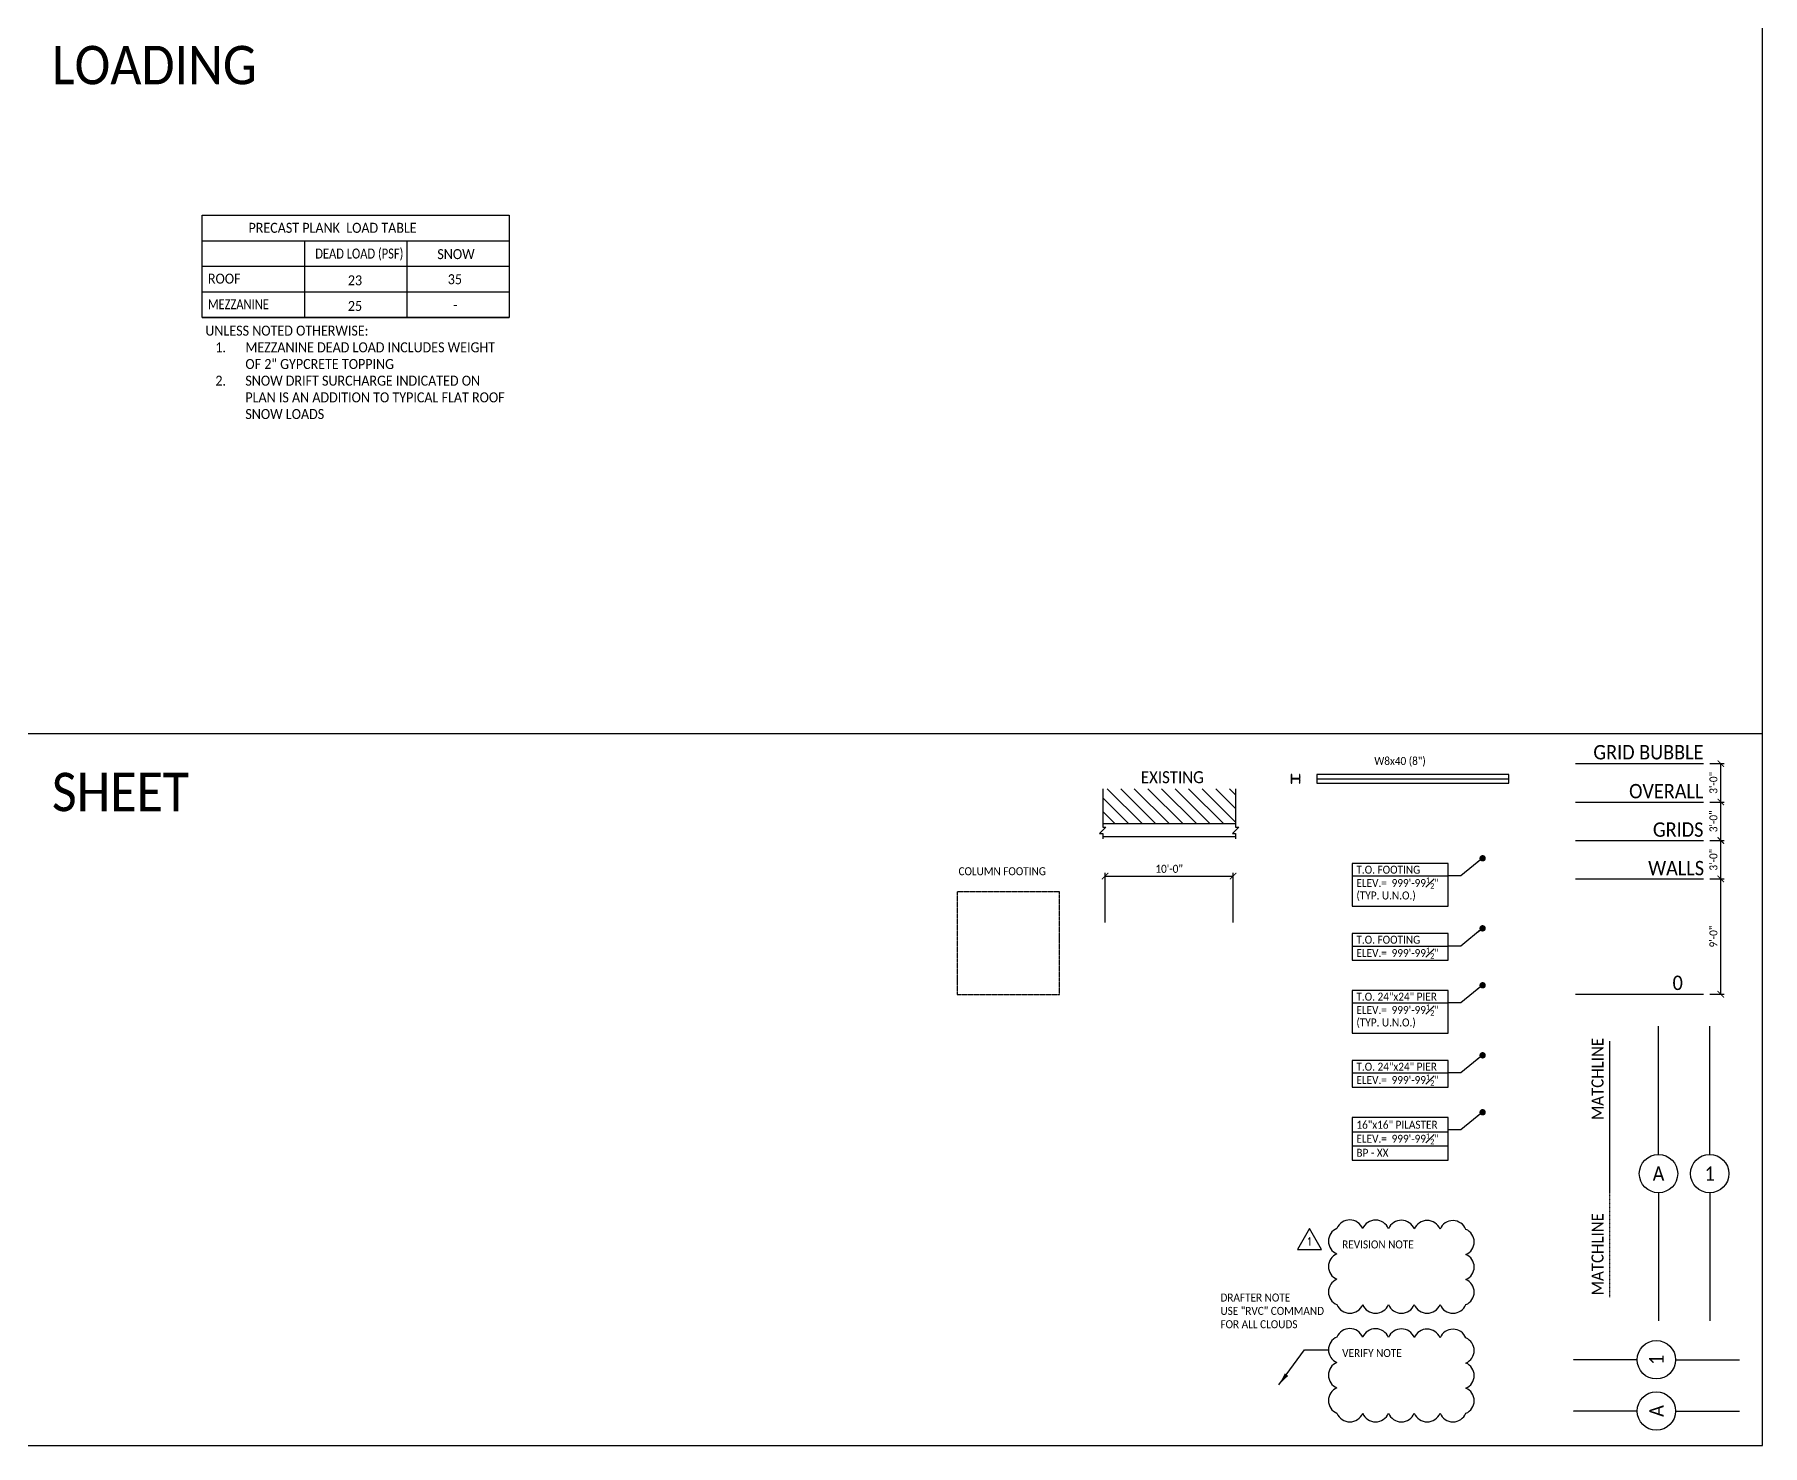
# Model space of a CAD drawing. Header units: inches. Extents: x -4800 to 29350, y 0 to 14051.
# Drawn here: x -3145 to -1525, y 1200 to 2522 of the extents above; entities that cross this region are included whole.
import ezdxf
from ezdxf.enums import TextEntityAlignment as Align

# ---------------------------------------------------------------- set-up
doc = ezdxf.new("R2010")
doc.units = ezdxf.units.IN
doc.header["$LTSCALE"] = 0.5
doc.header["$MEASUREMENT"] = 0
for name, pattern in [('CENTER2', [1.125, 0.75, -0.125, 0.125, -0.125]), ('HIDDEN', [0.375, 0.25, -0.125]), ('PHANTOM', [2.5, 1.25, -0.25, 0.25, -0.25, 0.25, -0.25])]:
    doc.linetypes.add(name, pattern=pattern)
for name, color, linetype in [('PC COL - TAG', 3, 'Continuous'), ('SHT - DIMENSION ALL', 3, 'Continuous'), ('SHT - EXISTING STRUCTURE', 8, 'Continuous'), ('SHT - FOOTING', 8, 'HIDDEN'), ('SHT - GRID BUBLE', 7, 'Continuous'), ('SHT - GRID LINE', 8, 'CENTER2'), ('SHT - MATCH LINE', 5, 'PHANTOM'), ('SHT - REVISION CLOUD', 1, 'Continuous'), ('SHT - REVISION NOTE', 1, 'Continuous'), ('SHT - REVISION TAG', 1, 'Continuous'), ('SHT - STEEL BEAM C.L.', 4, 'CENTER2'), ('SHT - STEEL COLUMN', 4, 'Continuous'), ('SHT - TAG FOOTING', 3, 'Continuous'), ('SHT - TAG STEEL BEAM', 4, 'Continuous'), ('SHT - TEXT', 3, 'Continuous'), ('SHT - VERIFY CLOUD', 1, 'Continuous'), ('SHT - VERIFY NOTE', 1, 'Continuous'), ('TITLE', 5, 'Continuous')]:
    doc.layers.add(name, color=color, linetype=linetype)
for name, color, linetype, plot in [('SHT - NO PLOT LINE 2', 110, 'Continuous', False), ('SHT - NO PLOT LINE 3', 150, 'Continuous', False), ('SHT - NO PLOT LINE 5', 230, 'Continuous', False), ('SHT - STEEL BEAM FLANGE', 136, 'Continuous', False)]:
    doc.layers.add(name, color=color, linetype=linetype, plot=plot)
doc.layers.get('0').freeze()
doc.styles.add('CMC-NARROW', font='calibril.ttf', dxfattribs={"width": 0.9})
doc.styles.add('ROMANS', font='ROMANS.SHX', dxfattribs={"width": 0.875})
doc.dimstyles.new('CMC-NARROW', dxfattribs={"dimscale": 96, "dimtxt": 0.078125, "dimasz": 0.0625, "dimexe": 0.03125, "dimexo": 0.0625, "dimgap": 0.03125, "dimtad": 1, "dimdec": 4, "dimzin": 3, "dimdsep": 46, "dimlunit": 4, "dimtxsty": 'CMC-NARROW', "dimblk": 'ARCHTICK', "dimcen": 0, "dimclrd": 256, "dimclre": 256, "dimclrt": 256, "dimazin": 1, "dimtfac": 0.75, "dimtdec": 4, "dimtofl": 0, "dimtmove": 1, "dimatfit": 0, "dimfxl": 1, "dimtfillclr": 256, "dimfrac": 1, "dimtzin": 0, "dimlwd": -1, "dimlwe": -1, "dimarcsym": 0})

# ---------------------------------------------------------------- blocks, each defined once
blk = doc.blocks.new('_ArchTick')
at = {"color": 0, "linetype": 'ByBlock', "const_width": 0.15}
blk.add_lwpolyline([(-0.5, -0.5), (0.5, 0.5)], dxfattribs=at)
blk = doc.blocks.new('*D71')
at = {"layer": 'Defpoints', "color": 0, "transparency": 16777216}
for p in [(120, 108), (136.3, 108), (120, 0)]:
    blk.add_point(p, dxfattribs=at)
at = {"layer": 'SHT - NO PLOT LINE 5', "transparency": 16777216}
for p, q in [((126, 108), (139.3, 108)), ((136.3, 0), (136.3, 108)), ((126, 0), (139.3, 0))]:
    blk.add_line(p, q, dxfattribs=at)
at = {"layer": 'SHT - NO PLOT LINE 5', "transparency": 16777216, "xscale": 6, "yscale": 6, "zscale": 6}
for p, rotation in [((136.3, 108), 90), ((136.3, 0), 270)]:
    blk.add_blockref('_ArchTick', p, dxfattribs=dict(at, rotation=rotation))
at = {"layer": 'SHT - NO PLOT LINE 5', "transparency": 16777216, "insert": (129.4, 54), "char_height": 7.5, "attachment_point": 5, "rotation": 90, "style": 'CMC-NARROW'}
blk.add_mtext('9\'-0"', dxfattribs=at)
blk = doc.blocks.new('*D72')
at = {"layer": 'Defpoints', "color": 0, "transparency": 16777216}
for p in [(120, 144), (136.3, 144), (120, 108)]:
    blk.add_point(p, dxfattribs=at)
at = {"layer": 'SHT - NO PLOT LINE 5', "transparency": 16777216}
for p, q in [((126, 144), (139.3, 144)), ((136.3, 108), (136.3, 144)), ((126, 108), (139.3, 108))]:
    blk.add_line(p, q, dxfattribs=at)
at = {"layer": 'SHT - NO PLOT LINE 5', "transparency": 16777216, "xscale": 6, "yscale": 6, "zscale": 6}
for p, rotation in [((136.3, 144), 90), ((136.3, 108), 270)]:
    blk.add_blockref('_ArchTick', p, dxfattribs=dict(at, rotation=rotation))
at = {"layer": 'SHT - NO PLOT LINE 5', "transparency": 16777216, "insert": (129.4, 126), "char_height": 7.5, "attachment_point": 5, "rotation": 90, "style": 'CMC-NARROW'}
blk.add_mtext('3\'-0"', dxfattribs=at)
blk = doc.blocks.new('*D73')
at = {"layer": 'Defpoints', "color": 0, "transparency": 16777216}
for p in [(120, 180), (136.3, 180), (120, 144)]:
    blk.add_point(p, dxfattribs=at)
at = {"layer": 'SHT - NO PLOT LINE 5', "transparency": 16777216}
for p, q in [((126, 180), (139.3, 180)), ((136.3, 144), (136.3, 180)), ((126, 144), (139.3, 144))]:
    blk.add_line(p, q, dxfattribs=at)
at = {"layer": 'SHT - NO PLOT LINE 5', "transparency": 16777216, "xscale": 6, "yscale": 6, "zscale": 6}
for p, rotation in [((136.3, 180), 90), ((136.3, 144), 270)]:
    blk.add_blockref('_ArchTick', p, dxfattribs=dict(at, rotation=rotation))
at = {"layer": 'SHT - NO PLOT LINE 5', "transparency": 16777216, "insert": (129.4, 162), "char_height": 7.5, "attachment_point": 5, "rotation": 90, "style": 'CMC-NARROW'}
blk.add_mtext('3\'-0"', dxfattribs=at)
blk = doc.blocks.new('*D74')
at = {"layer": 'Defpoints', "color": 0, "transparency": 16777216}
for p in [(120, 216), (136.3, 216), (120, 180)]:
    blk.add_point(p, dxfattribs=at)
at = {"layer": 'SHT - NO PLOT LINE 5', "transparency": 16777216}
for p, q in [((126, 216), (139.3, 216)), ((136.3, 180), (136.3, 216)), ((126, 180), (139.3, 180))]:
    blk.add_line(p, q, dxfattribs=at)
at = {"layer": 'SHT - NO PLOT LINE 5', "transparency": 16777216, "xscale": 6, "yscale": 6, "zscale": 6}
for p, rotation in [((136.3, 216), 90), ((136.3, 180), 270)]:
    blk.add_blockref('_ArchTick', p, dxfattribs=dict(at, rotation=rotation))
at = {"layer": 'SHT - NO PLOT LINE 5', "transparency": 16777216, "insert": (129.4, 198), "char_height": 7.5, "attachment_point": 5, "rotation": 90, "style": 'CMC-NARROW'}
blk.add_mtext('3\'-0"', dxfattribs=at)
blk = doc.blocks.new('*U9')
at = {"layer": 'SHT - STEEL COLUMN'}
h = blk.add_hatch(dxfattribs=at)
h.set_pattern_fill('ANSI32', color=256, scale=6, style=0)
h.set_pattern_definition([(45, (0, -4.125), (-1.591, 1.591), []), (45, (1.0607, -4.125), (-1.591, 1.591), [])])
edge = h.paths.add_edge_path()
edge.add_line((4.035, -8.25), (4.035, -7.69))
edge.add_line((4.035, -7.69), (0.58, -7.69))
edge.add_arc((0.58, -7.29), 0.4, 180, 270, ccw=False)
edge.add_line((0.18, -7.29), (0.18, -0.96))
edge.add_arc((0.58, -0.96), 0.4, 90, 180, ccw=False)
edge.add_line((0.58, -0.56), (4.035, -0.56))
edge.add_line((4.035, -0.56), (4.035, 0))
edge.add_line((4.035, 0), (-4.035, 0))
edge.add_line((-4.035, 0), (-4.035, -0.56))
edge.add_line((-4.035, -0.56), (-0.58, -0.56))
edge.add_arc((-0.58, -0.96), 0.4, 0, 90, ccw=False)
edge.add_line((-0.18, -0.96), (-0.18, -7.29))
edge.add_arc((-0.58, -7.29), 0.4, -90, 0, ccw=False)
edge.add_line((-0.58, -7.69), (-4.035, -7.69))
edge.add_line((-4.035, -7.69), (-4.035, -8.25))
edge.add_line((-4.035, -8.25), (4.035, -8.25))
at = {"color": 0, "linetype": 'ByBlock'}
blk.add_lwpolyline([(4.035, -8.25), (4.035, -7.69), (0.58, -7.69, -0.41421356), (0.18, -7.29), (0.18, -0.96, -0.41421356), (0.58, -0.56), (4.035, -0.56), (4.035, 0), (-4.035, 0), (-4.035, -0.56), (-0.58, -0.56, -0.41421356), (-0.18, -0.96), (-0.18, -7.29, -0.41421356), (-0.58, -7.69), (-4.035, -7.69), (-4.035, -8.25)], format="xyb", close=True, dxfattribs=at)
blk = doc.blocks.new('revtag')
blk.add_lwpolyline([(0, 0.128), (-0.117, -0.075), (0.117, -0.075)], close=True)
at = {"color": 7, "style": 'ROMANS'}
blk.add_attdef('TAG', text='', height=0.0781, dxfattribs=at).set_placement((0, 0), align=Align.MIDDLE_CENTER)
blk = doc.blocks.new('*D48')
at = {"layer": 'Defpoints', "color": 0, "transparency": 16777216}
for p in [(-2021.2, 1733.4), (-2141.2, 1683.9), (-2021.2, 1683.9)]:
    blk.add_point(p, dxfattribs=at)
at = {"layer": 'SHT - DIMENSION ALL', "transparency": 16777216}
for p, q in [((-2141.2, 1689.9), (-2141.2, 1736.4)), ((-2141.2, 1733.4), (-2021.2, 1733.4)), ((-2021.2, 1689.9), (-2021.2, 1736.4))]:
    blk.add_line(p, q, dxfattribs=at)
at = {"layer": 'SHT - DIMENSION ALL', "transparency": 16777216, "xscale": 6, "yscale": 6, "zscale": 6, "rotation": 180}
blk.add_blockref('_ArchTick', (-2141.2, 1733.4), dxfattribs=at)
at = {"layer": 'SHT - DIMENSION ALL', "transparency": 16777216, "xscale": 6, "yscale": 6, "zscale": 6}
blk.add_blockref('_ArchTick', (-2021.2, 1733.4), dxfattribs=at)
at = {"layer": 'SHT - DIMENSION ALL', "transparency": 16777216, "insert": (-2081.2, 1740.2), "char_height": 7.5, "attachment_point": 5, "style": 'CMC-NARROW'}
blk.add_mtext('10\'-0"', dxfattribs=at)
blk = doc.blocks.new('CMC - DIMENSION LINE TEMPLATE')
at = {"layer": 'SHT - NO PLOT LINE 5'}
for p, q in [((0, 216), (120, 216)), ((0, 180), (120, 180)), ((0, 144), (120, 144)), ((0, 108), (120, 108)), ((0, 0), (120, 0))]:
    blk.add_line(p, q, dxfattribs=at)
at = {"layer": 'SHT - NO PLOT LINE 5', "char_height": 13.5, "style": 'CMC-NARROW'}
for s, insert, attachment_point in [('\\pxsm0.75;GRID BUBBLE', (120, 233.45491), 3), ('\\pxsm0.75;OVERALL', (120, 196.98209), 3), ('\\pxsm0.75;GRIDS', (120, 160.98209), 3), ('\\pxsm0.75;WALLS', (120.59806, 124.84697), 3), ('\\pxsm0.75;0', (95.89692, 10.57583), 5)]:
    blk.add_mtext(s, dxfattribs=dict(at, insert=insert, attachment_point=attachment_point))
at = {"layer": 'SHT - NO PLOT LINE 5'}
for base, p1, p2, picture, middle in [((136.25696, 216), (120, 180), (120, 216), '*D74', (129.42619, 198)), ((136.25696, 180), (120, 144), (120, 180), '*D73', (129.42619, 162)), ((136.25696, 144), (120, 108), (120, 144), '*D72', (129.42619, 126))]:
    dim = blk.add_linear_dim(base=base, p1=p1, p2=p2, angle=90, dimstyle='CMC-NARROW', override={"dimtmove": 1}, dxfattribs=at)
    dim.commit()
    dim.dimension.update_dxf_attribs({"geometry": picture, "text_midpoint": middle})
dim = blk.add_linear_dim(base=(136.25696, 108), p1=(120, 0), p2=(120, 108), angle=90, dimstyle='CMC-NARROW', dxfattribs=at)
dim.commit()
dim.dimension.update_dxf_attribs({"geometry": '*D71', "text_midpoint": (129.42619, 54)})

msp = doc.modelspace()

# ---------------------------------------------------------------- hatches: boundary and pattern name
at = {"layer": 'SHT - EXISTING STRUCTURE'}
h = msp.add_hatch(dxfattribs=at)
h.set_pattern_fill('ANSI31', color=256, scale=72, angle=-90)
h.set_pattern_definition([(315, (-1922.871, -4065.113), (6.363961, 6.363961), [])])
h.paths.add_polyline_path([(-2018.90942, 1782.25281), (-2018.90942, 1815.25281), (-2143.47903, 1815.25281), (-2143.47903, 1782.25281)])

# ---------------------------------------------------------------- linework, layer by layer
for p, q in [((-2018.90942, 1782.25281), (-2143.47903, 1782.25281)), ((-2018.90942, 1770.25281), (-2143.47903, 1770.25281))]:
    msp.add_line(p, q, dxfattribs=at)
for points in [[(-2143.47903, 1815.25281), (-2143.47903, 1779.25281), (-2140.47903, 1779.25281), (-2146.47903, 1773.25281), (-2143.47903, 1773.25281), (-2143.47903, 1768.25281)], [(-2018.90942, 1815.25281), (-2018.90942, 1779.25281), (-2015.90942, 1779.25281), (-2021.90942, 1773.25281), (-2018.90942, 1773.25281), (-2018.90942, 1768.25281)]]:
    msp.add_lwpolyline(points, dxfattribs=at)
at = {"layer": 'SHT - FOOTING'}
msp.add_lwpolyline([(-2280.0571, 1622.57881), (-2184.0571, 1622.57881), (-2184.0571, 1718.57881), (-2280.0571, 1718.57881)], close=True, dxfattribs=at)
at = {"layer": 'SHT - GRID BUBLE'}
for centre in [(-1622.42923, 1454.6674), (-1574.42923, 1454.6674), (-1624.42196, 1280.23849), (-1624.42196, 1232.23849)]:
    msp.add_circle(centre, 18, dxfattribs=at)
at = {"layer": 'SHT - GRID LINE'}
for p, q in [((-1622.42923, 1472.6674), (-1622.42923, 1592.6674)), ((-1574.42923, 1472.6674), (-1574.42923, 1592.6674)), ((-1622.42923, 1436.6674), (-1622.42923, 1316.6674)), ((-1574.42923, 1436.6674), (-1574.42923, 1316.6674)), ((-1642.42196, 1280.23849), (-1702.42196, 1280.23849)), ((-1606.42196, 1280.23849), (-1546.42196, 1280.23849)), ((-1642.42196, 1232.23849), (-1702.42196, 1232.23849)), ((-1606.42196, 1232.23849), (-1546.42196, 1232.23849))]:
    msp.add_line(p, q, dxfattribs=at)
at = {"layer": 'SHT - MATCH LINE'}
msp.add_line((-1667.92744, 1338.74414), (-1667.92744, 1578.74414), dxfattribs=at)
at = {"layer": 'SHT - NO PLOT LINE 2'}
msp.add_line((-4800, 1867.07014), (-1525, 1867.07014), dxfattribs=at)
msp.add_lwpolyline([(-4800, 1200), (-1525, 1200), (-1525, 3864), (-4800, 3864)], close=True, dxfattribs=at)
at = {"layer": 'SHT - REVISION CLOUD'}
msp.add_lwpolyline([(-1923.94406, 1403.27808, 0.6666665854), (-1923.94406, 1379.47835, 0.6666665854), (-1923.94406, 1355.67863, 0.6666665854), (-1923.94406, 1331.8789, 0.6666665854), (-1899.76291, 1331.8789, 0.6666665854), (-1875.58177, 1331.8789, 0.6666665854), (-1851.40062, 1331.8789, 0.6666665854), (-1827.21947, 1331.8789, 0.6666665854), (-1803.03832, 1331.8789, 0.6666665854), (-1803.03832, 1355.39697, 0.6666665854), (-1803.03832, 1378.91504, 0.6666665854), (-1803.03832, 1402.43311, 0.6666665854), (-1827.21947, 1402.60211, 0.6666665854), (-1851.40062, 1402.7711, 0.6666665854), (-1875.58177, 1402.94009, 0.6666665854), (-1899.76291, 1403.10909, 0.6666665854), (-1923.94406, 1403.27808, 0.6666665854)], format="xyb", dxfattribs=at)
at = {"layer": 'SHT - STEEL BEAM C.L.'}
msp.add_line((-1942.74988, 1824.61866), (-1762.74988, 1824.61866), dxfattribs=at)
at = {"layer": 'SHT - STEEL BEAM FLANGE'}
msp.add_lwpolyline([(-1942.74988, 1820.58366), (-1762.74988, 1820.58366), (-1762.74988, 1828.65366), (-1942.74988, 1828.65366)], close=True, dxfattribs=at)
at = {"layer": 'SHT - TAG FOOTING'}
for p, q in [((-1909.55374, 1733.50774), (-1819.55374, 1733.50774)), ((-1909.55374, 1667.89579), (-1819.55374, 1667.89579)), ((-1909.55374, 1614.54119), (-1819.55374, 1614.54119)), ((-1909.55374, 1548.92924), (-1819.55374, 1548.92924)), ((-1909.55374, 1493.90798), (-1819.55374, 1493.90798)), ((-1909.55374, 1480.57465), (-1819.55374, 1480.57465))]:
    msp.add_line(p, q, dxfattribs=at)
for points in [[(-1909.55374, 1745.1744), (-1909.55374, 1705.1744), (-1819.55374, 1705.1744), (-1819.55374, 1745.1744)], [(-1909.55374, 1679.56246), (-1909.55374, 1654.56246), (-1819.55374, 1654.56246), (-1819.55374, 1679.56246)], [(-1909.55374, 1626.20786), (-1909.55374, 1586.20786), (-1819.55374, 1586.20786), (-1819.55374, 1626.20786)], [(-1909.55374, 1560.59591), (-1909.55374, 1535.59591), (-1819.55374, 1535.59591), (-1819.55374, 1560.59591)], [(-1909.55374, 1507.24131), (-1909.55374, 1467.24131), (-1819.55374, 1467.24131), (-1819.55374, 1507.24131)]]:
    msp.add_lwpolyline(points, close=True, dxfattribs=at)
at = {"layer": 'SHT - VERIFY CLOUD'}
msp.add_lwpolyline([(-1923.94406, 1301.5333, 0.6666665854), (-1923.94406, 1277.73357, 0.6666665854), (-1923.94406, 1253.93385, 0.6666665854), (-1923.94406, 1230.13412, 0.6666665854), (-1899.76291, 1230.13412, 0.6666665854), (-1875.58177, 1230.13412, 0.6666665854), (-1851.40062, 1230.13412, 0.6666665854), (-1827.21947, 1230.13412, 0.6666665854), (-1803.03832, 1230.13412, 0.6666665854), (-1803.03832, 1253.65219, 0.6666665854), (-1803.03832, 1277.17026, 0.6666665854), (-1803.03832, 1300.68833, 0.6666665854), (-1827.21947, 1300.85733, 0.6666665854), (-1851.40062, 1301.02632, 0.6666665854), (-1875.58177, 1301.19531, 0.6666665854), (-1899.76291, 1301.3643, 0.6666665854), (-1923.94406, 1301.5333, 0.6666665854)], format="xyb", dxfattribs=at)
at = {"layer": 'TITLE'}
for p, q in [((-2987.78116, 2328.70561), (-2699.76093, 2328.70561)), ((-2891.76093, 2328.70561), (-2891.76093, 2256.70561)), ((-2795.76093, 2328.70561), (-2795.76093, 2256.70561)), ((-2987.78116, 2304.70561), (-2699.76093, 2304.70561)), ((-2987.78116, 2280.70561), (-2699.76093, 2280.70561)), ((-2987.78116, 2256.70561), (-2699.76093, 2256.70561))]:
    msp.add_line(p, q, dxfattribs=at)
msp.add_lwpolyline([(-2987.78116, 2352.69839), (-2699.76093, 2352.69839), (-2699.76093, 2256.70561), (-2987.78116, 2256.70561)], close=True, dxfattribs=at)

# ---------------------------------------------------------------- block references
at = {"layer": 'SHT - GRID BUBLE'}
msp.add_blockref('CMC - DIMENSION LINE TEMPLATE', (-1700.32189, 1622.75847), dxfattribs=at)
at = {"layer": 'SHT - REVISION TAG', "xscale": 96, "yscale": 96, "zscale": 96}
msp.add_blockref('revtag', (-1949.48893, 1390.91465), dxfattribs=at).add_auto_attribs({'TAG': '1'})
at = {"layer": 'SHT - STEEL COLUMN', "rotation": 270}
msp.add_blockref('*U9', (-1958.5407, 1824.61866), dxfattribs=at)

# ---------------------------------------------------------------- texts
at = {"layer": 'PC COL - TAG', "insert": (-1905.62354, 1477.93336), "char_height": 7.5, "attachment_point": 1, "style": 'CMC-NARROW'}
msp.add_mtext('BP - {\\C6;XX}', dxfattribs=at)
at = {"layer": 'SHT - EXISTING STRUCTURE', "insert": (-2078.23015, 1831.67293), "char_height": 11.25, "attachment_point": 2, "style": 'CMC-NARROW'}
msp.add_mtext('EXISTING', dxfattribs=at)
at = {"layer": 'SHT - GRID BUBLE', "char_height": 13.5, "attachment_point": 5, "style": 'CMC-NARROW'}
for s, insert in [('\\pxsm0.75;A', (-1622.42923, 1454.6674)), ('\\pxsm0.75;1', (-1574.42923, 1454.6674))]:
    msp.add_mtext(s, dxfattribs=dict(at, insert=insert))
at = {"layer": 'SHT - GRID BUBLE', "char_height": 13.5, "attachment_point": 5, "rotation": 90, "style": 'CMC-NARROW'}
for s, insert in [('\\pxsm0.75;1', (-1624.42196, 1280.23849)), ('\\pxsm0.75;A', (-1624.42196, 1232.23849))]:
    msp.add_mtext(s, dxfattribs=dict(at, insert=insert))
at = {"layer": 'SHT - NO PLOT LINE 2', "char_height": 36, "attachment_point": 1, "style": 'CMC-NARROW'}
for s, insert in [('\\A1;LOADING', (-3128.53391, 2511.23137)), ('\\A1;SHEET', (-3128.53391, 1830.18898))]:
    msp.add_mtext(s, dxfattribs=dict(at, insert=insert))
at = {"layer": 'SHT - NO PLOT LINE 3', "char_height": 7.5, "attachment_point": 1, "style": 'CMC-NARROW'}
for s, insert in [('COLUMN FOOTING', (-2278.6424, 1741.70958)), ('DRAFTER NOTE\\PUSE "RVC" COMMAND\\PFOR ALL CLOUDS', (-2033.1305, 1342.29567))]:
    msp.add_mtext(s, dxfattribs=dict(at, insert=insert))
at = {"layer": 'SHT - REVISION NOTE', "insert": (-1918.9733, 1392.0575), "char_height": 7.5, "attachment_point": 1, "style": 'CMC-NARROW'}
msp.add_mtext('REVISION NOTE', dxfattribs=at)
at = {"layer": 'SHT - TAG FOOTING', "char_height": 7.5, "style": 'CMC-NARROW'}
for s, insert, attachment_point in [('T.O. FOOTING', (-1905.62354, 1743.16203), 1), ('ELEV.= ', (-1905.62354, 1730.66203), 1), ('(TYP. U.N.O.)', (-1905.62354, 1718.99536), 1), ('\\A1;{\\C6;999\'-99\\H0.7x;\\S1#2;\\H1.42857x;"}', (-1872.65006, 1726.86159), 4), ('T.O. FOOTING', (-1905.62354, 1677.55008), 1), ('ELEV.= ', (-1905.62354, 1665.05008), 1), ('\\A1;{\\C6;999\'-99\\H0.7x;\\S1#2;\\H1.42857x;"}', (-1872.65006, 1661.24964), 4), ('T.O. {\\C6;24"x24"} PIER', (-1905.62354, 1624.19549), 1), ('ELEV.= ', (-1905.62354, 1611.69549), 1), ('\\A1;{\\C6;999\'-99\\H0.7x;\\S1#2;\\H1.42857x;"}', (-1872.65006, 1607.89505), 4), ('(TYP. U.N.O.)', (-1905.62354, 1600.02882), 1), ('T.O. {\\C6;24"x24"} PIER', (-1905.62354, 1558.58354), 1), ('ELEV.= ', (-1905.62354, 1546.08354), 1), ('\\A1;{\\C6;999\'-99\\H0.7x;\\S1#2;\\H1.42857x;"}', (-1872.65006, 1542.2831), 4), ('ELEV.= ', (-1905.62354, 1491.06227), 1), ('{\\C6;16"x16"} PILASTER', (-1905.62354, 1504.20075), 1), ('\\A1;{\\C6;999\'-99\\H0.7x;\\S1#2;\\H1.42857x;"}', (-1872.65006, 1487.26183), 4)]:
    msp.add_mtext(s, dxfattribs=dict(at, insert=insert, attachment_point=attachment_point))
at = {"layer": 'SHT - TAG FOOTING', "char_height": 11.25, "attachment_point": 1, "rotation": 90, "style": 'CMC-NARROW'}
for insert in [(-1685.25134, 1504.7539), (-1685.25134, 1340.57335)]:
    msp.add_mtext('MATCHLINE', dxfattribs=dict(at, insert=insert))
at = {"layer": 'SHT - TAG STEEL BEAM', "insert": (-1888.87196, 1845.0134), "char_height": 7.5, "attachment_point": 1, "style": 'CMC-NARROW'}
msp.add_mtext('W8x40 (8")', dxfattribs=at)
at = {"layer": 'SHT - TEXT', "char_height": 9.375, "attachment_point": 1, "style": 'CMC-NARROW'}
for s, insert in [('\\A1;\\pxql;PRECAST PLANK  LOAD TABLE', (-2944.24966, 2345.45408)), ('\\A1;\\pxql;{\\W0.8;DEAD LOAD (PSF)}', (-2881.67837, 2321.35084)), ('\\A1;\\pxql;SNOW', (-2767.23524, 2320.81393)), ('\\A1;\\pxql;ROOF', (-2982.33819, 2297.85497)), ('\\A1;\\pxql;23', (-2851.12472, 2296.25599)), ('\\A1;\\pxql;35', (-2757.46156, 2297.27666)), ('\\A1;\\pxql;{\\W0.8;MEZZANINE}', (-2982.33819, 2273.85497)), ('\\A1;\\pxql;25', (-2851.12472, 2272.25599)), ('\\A1;\\pxql;-', (-2752.35388, 2273.27666))]:
    msp.add_mtext(s, dxfattribs=dict(at, insert=insert))
at = {"layer": 'SHT - TEXT', "insert": (-2984.71074, 2249.13317), "char_height": 9.375, "width": 283.1455893, "attachment_point": 1, "style": 'CMC-NARROW'}
msp.add_mtext('\\A1;\\pxql;UNLESS NOTED OTHERWISE:\\P\\pi-3,l4,t4,21;1.^IMEZZANINE DEAD LOAD INCLUDES WEIGHT OF 2" GYPCRETE TOPPING\\P2.^ISNOW DRIFT SURCHARGE INDICATED ON PLAN IS AN ADDITION TO TYPICAL FLAT ROOF SNOW LOADS', dxfattribs=at)
at = {"layer": 'SHT - VERIFY NOTE', "insert": (-1918.9733, 1290.31271), "char_height": 7.5, "attachment_point": 1, "style": 'CMC-NARROW'}
msp.add_mtext('VERIFY NOTE', dxfattribs=at)

# ---------------------------------------------------------------- dimensions: what is measured, and where the dimension line sits
at = {"layer": 'SHT - DIMENSION ALL'}
dim = msp.add_linear_dim(base=(-2021.19423, 1733.41833), p1=(-2141.19423, 1683.91833), p2=(-2021.19423, 1683.91833), dimstyle='CMC-NARROW', dxfattribs=at)
dim.commit()
dim.dimension.update_dxf_attribs({"geometry": '*D48', "text_midpoint": (-2081.19423, 1740.2491)})

# ---------------------------------------------------------------- leaders
at = {"layer": 'SHT - TAG FOOTING'}
for points in [[(-1787.32417, 1750.07435), (-1807.88204, 1733.50774), (-1819.55374, 1733.50774)], [(-1787.32417, 1684.46241), (-1807.88204, 1667.89579), (-1819.55374, 1667.89579)], [(-1787.32417, 1631.10781), (-1807.88204, 1614.54119), (-1819.55374, 1614.54119)], [(-1787.32417, 1565.49586), (-1807.88204, 1548.92924), (-1819.55374, 1548.92924)], [(-1787.32417, 1512.14127), (-1807.88204, 1495.57465), (-1819.55374, 1495.57465)]]:
    msp.add_leader(points, dimstyle='CMC-NARROW', override={"dimgap": 0.03125, "dimtad": 0, "dimldrblk": 'Dot'}, dxfattribs=at)
at = {"layer": 'SHT - VERIFY NOTE'}
msp.add_leader([(-1978.29012, 1256.63186), (-1954.23655, 1289.63343), (-1931.8773, 1289.63343)], dimstyle='CMC-NARROW', override={"dimasz": 0.125, "dimgap": 0.03125, "dimtad": 0}, dxfattribs=at)

doc.saveas('drawing.dxf')
